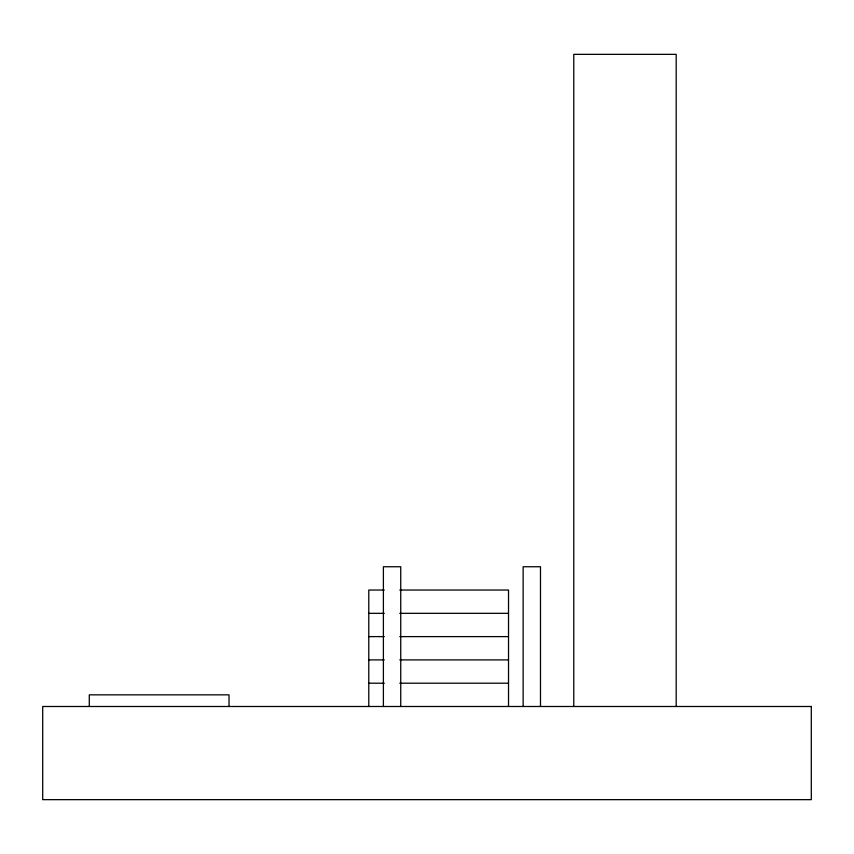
<?xml version="1.0" encoding="UTF-8"?>
<svg xmlns="http://www.w3.org/2000/svg" width="854" height="854" viewBox="0 0 854 854"><rect width="100%" height="100%" fill="white"/><g stroke="black" fill="none" stroke-linecap="round" stroke-linejoin="round"><path stroke-width="1.28" d="M384.3 590.039L368.779 590.039L368.779 706.493M399.768 590.039L508.525 590.039L508.525 706.493M368.779 613.332L384.3 613.332M399.768 613.332L508.525 613.332M368.779 636.614L384.3 636.614M399.768 636.614L508.525 636.614M368.779 659.907L384.3 659.907M399.768 659.907L508.525 659.907M368.779 683.2L384.3 683.2M399.768 683.2L508.525 683.2M676.187 706.493L676.187 54.346L573.771 54.346L573.771 706.493M540.486 706.493L540.486 566.746L523.139 566.746L523.139 706.493M400.739 706.493L400.739 566.746L383.393 566.746L383.393 706.493M229.032 706.493L229.032 694.846L89.286 694.846L89.286 706.493M811.3 706.493L42.7 706.493L42.7 799.654L811.3 799.654L811.3 706.493"/></g></svg>
